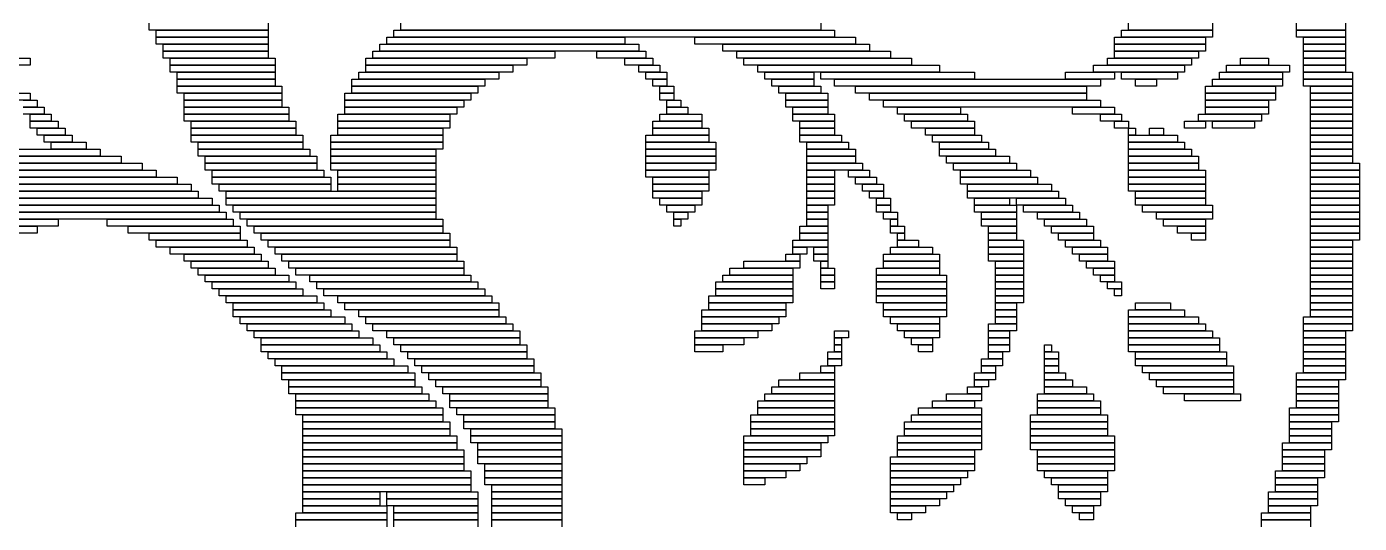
# Model space of a CAD drawing. Extents: x 28 to 995, y 169 to 891.
# Drawn here: x 465.5 to 656, y 697.5 to 768.5 of the extents above; entities that cross this region are included whole.
import ezdxf

# ---------------------------------------------------------------- set-up
doc = ezdxf.new("R2010")
doc.units = 0

msp = doc.modelspace()

# ---------------------------------------------------------------- linework, layer by layer
for p, q in [((483, 768), (483, 769)), ((500, 768), (483, 768)), ((484, 768), (500, 768)), ((484, 767), (484, 768)), ((500, 769), (500, 768)), ((500, 768), (500, 767)), ((518, 768), (581, 768)), ((518, 767), (518, 768)), ((519, 768), (519, 769)), ((579, 768), (519, 768)), ((579, 769), (579, 768)), ((581, 768), (581, 767)), ((622, 768), (635, 768)), ((622, 767), (622, 768)), ((623, 768), (623, 769)), ((635, 768), (623, 768)), ((635, 769), (635, 768)), ((635, 768), (635, 767)), ((647, 768), (647, 769)), ((654, 768), (647, 768)), ((647, 768), (654, 768)), ((647, 767), (647, 768)), ((654, 769), (654, 768)), ((654, 768), (654, 767)), ((500, 767), (484, 767)), ((484, 767), (500, 767)), ((484, 766), (484, 767)), ((500, 766), (484, 766)), ((485, 766), (500, 766)), ((485, 765), (485, 766)), ((500, 767), (500, 766)), ((500, 766), (500, 765)), ((516, 766), (553, 766)), ((516, 765), (516, 766)), ((517, 767), (551, 767)), ((517, 766), (517, 767)), ((551, 766), (517, 766)), ((581, 767), (518, 767)), ((551, 767), (551, 766)), ((553, 766), (553, 765)), ((561, 767), (584, 767)), ((561, 766), (561, 767)), ((584, 766), (561, 766)), ((565, 766), (586, 766)), ((565, 765), (565, 766)), ((584, 767), (584, 766)), ((586, 766), (586, 765)), ((621, 767), (634, 767)), ((621, 766), (621, 767)), ((634, 766), (621, 766)), ((621, 766), (634, 766)), ((621, 765), (621, 766)), ((635, 767), (622, 767)), ((634, 767), (634, 766)), ((634, 766), (634, 765)), ((654, 767), (647, 767)), ((648, 767), (654, 767)), ((648, 766), (648, 767)), ((654, 766), (648, 766)), ((648, 766), (654, 766)), ((648, 765), (648, 766)), ((654, 767), (654, 766)), ((654, 766), (654, 765)), ((455, 764), (466, 764)), ((466, 764), (466, 763)), ((500, 765), (485, 765)), ((485, 765), (500, 765)), ((485, 764), (485, 765)), ((500, 764), (485, 764)), ((486, 764), (501, 764)), ((486, 763), (486, 764)), ((500, 765), (500, 764)), ((501, 764), (501, 763)), ((514, 764), (537, 764)), ((514, 763), (514, 764)), ((515, 765), (541, 765)), ((515, 764), (515, 765)), ((541, 764), (515, 764)), ((553, 765), (516, 765)), ((537, 764), (537, 763)), ((541, 765), (541, 764)), ((547, 765), (554, 765)), ((547, 764), (547, 765)), ((554, 764), (547, 764)), ((551, 764), (555, 764)), ((551, 763), (551, 764)), ((554, 765), (554, 764)), ((555, 764), (555, 763)), ((586, 765), (565, 765)), ((567, 765), (589, 765)), ((567, 764), (567, 765)), ((589, 764), (567, 764)), ((568, 764), (592, 764)), ((568, 763), (568, 764)), ((589, 765), (589, 764)), ((592, 764), (592, 763)), ((620, 764), (632, 764)), ((620, 763), (620, 764)), ((634, 765), (621, 765)), ((621, 765), (633, 765)), ((621, 764), (621, 765)), ((633, 764), (621, 764)), ((632, 764), (632, 763)), ((633, 765), (633, 764)), ((639, 764), (643, 764)), ((639, 763), (639, 764)), ((643, 764), (643, 763)), ((654, 765), (648, 765)), ((648, 765), (654, 765)), ((648, 764), (648, 765)), ((654, 764), (648, 764)), ((648, 764), (654, 764)), ((648, 763), (648, 764)), ((654, 765), (654, 764)), ((654, 764), (654, 763)), ((466, 763), (455, 763)), ((501, 763), (486, 763)), ((486, 763), (501, 763)), ((486, 762), (486, 763)), ((501, 762), (486, 762)), ((487, 762), (501, 762)), ((487, 761), (487, 762)), ((501, 763), (501, 762)), ((501, 762), (501, 761)), ((513, 762), (533, 762)), ((513, 761), (513, 762)), ((537, 763), (514, 763)), ((514, 763), (535, 763)), ((514, 762), (514, 763)), ((535, 762), (514, 762)), ((533, 762), (533, 761)), ((535, 763), (535, 762)), ((555, 763), (551, 763)), ((553, 763), (556, 763)), ((553, 762), (553, 763)), ((556, 762), (553, 762)), ((554, 762), (557, 762)), ((554, 761), (554, 762)), ((556, 763), (556, 762)), ((557, 762), (557, 761)), ((592, 763), (568, 763)), ((570, 763), (596, 763)), ((570, 762), (570, 763)), ((596, 762), (570, 762)), ((571, 762), (578, 762)), ((571, 761), (571, 762)), ((578, 762), (578, 761)), ((579, 762), (601, 762)), ((579, 761), (579, 762)), ((596, 763), (596, 762)), ((601, 762), (601, 761)), ((614, 762), (621, 762)), ((614, 761), (614, 762)), ((618, 763), (631, 763)), ((618, 762), (618, 763)), ((631, 762), (618, 762)), ((632, 763), (620, 763)), ((621, 762), (621, 761)), ((622, 762), (630, 762)), ((622, 761), (622, 762)), ((630, 762), (630, 761)), ((631, 763), (631, 762)), ((636, 762), (645, 762)), ((636, 761), (636, 762)), ((637, 763), (646, 763)), ((637, 762), (637, 763)), ((646, 762), (637, 762)), ((643, 763), (639, 763)), ((645, 762), (645, 761)), ((646, 763), (646, 762)), ((654, 763), (648, 763)), ((648, 763), (654, 763)), ((648, 762), (648, 763)), ((654, 762), (648, 762)), ((648, 762), (655, 762)), ((648, 761), (648, 762)), ((654, 763), (654, 762)), ((655, 762), (655, 761)), ((501, 761), (487, 761)), ((487, 761), (501, 761)), ((487, 760), (487, 761)), ((501, 761), (501, 760)), ((512, 761), (531, 761)), ((512, 760), (512, 761)), ((533, 761), (513, 761)), ((531, 761), (531, 760)), ((557, 761), (554, 761)), ((555, 761), (557, 761)), ((555, 760), (555, 761)), ((557, 761), (557, 760)), ((578, 761), (571, 761)), ((572, 761), (578, 761)), ((572, 760), (572, 761)), ((578, 761), (578, 760)), ((601, 761), (579, 761)), ((581, 761), (619, 761)), ((581, 760), (581, 761)), ((621, 761), (614, 761)), ((619, 761), (619, 760)), ((630, 761), (622, 761)), ((624, 761), (627, 761)), ((624, 760), (624, 761)), ((627, 761), (627, 760)), ((635, 761), (645, 761)), ((635, 760), (635, 761)), ((645, 761), (636, 761)), ((645, 761), (645, 760)), ((655, 761), (648, 761)), ((648, 761), (655, 761)), ((648, 760), (648, 761)), ((655, 761), (655, 760)), ((464, 759), (466, 759)), ((466, 759), (466, 758)), ((501, 760), (487, 760)), ((487, 760), (502, 760)), ((487, 759), (487, 760)), ((502, 759), (487, 759)), ((488, 759), (502, 759)), ((488, 758), (488, 759)), ((502, 760), (502, 759)), ((502, 759), (502, 758)), ((511, 759), (529, 759)), ((511, 758), (511, 759)), ((531, 760), (512, 760)), ((512, 760), (530, 760)), ((512, 759), (512, 760)), ((530, 759), (512, 759)), ((529, 759), (529, 758)), ((530, 760), (530, 759)), ((557, 760), (555, 760)), ((556, 760), (558, 760)), ((556, 759), (556, 760)), ((558, 759), (556, 759)), ((556, 759), (558, 759)), ((556, 758), (556, 759)), ((558, 760), (558, 759)), ((558, 759), (558, 758)), ((578, 760), (572, 760)), ((573, 760), (579, 760)), ((573, 759), (573, 760)), ((579, 759), (573, 759)), ((574, 759), (580, 759)), ((574, 758), (574, 759)), ((579, 760), (579, 759)), ((580, 759), (580, 758)), ((619, 760), (581, 760)), ((584, 760), (617, 760)), ((584, 759), (584, 760)), ((617, 759), (584, 759)), ((586, 759), (617, 759)), ((586, 758), (586, 759)), ((617, 760), (617, 759)), ((617, 759), (617, 758)), ((627, 760), (624, 760)), ((634, 760), (644, 760)), ((634, 759), (634, 760)), ((644, 759), (634, 759)), ((634, 759), (644, 759)), ((634, 758), (634, 759)), ((645, 760), (635, 760)), ((644, 760), (644, 759)), ((644, 759), (644, 758)), ((655, 760), (648, 760)), ((649, 760), (655, 760)), ((649, 759), (649, 760)), ((655, 759), (649, 759)), ((649, 759), (655, 759)), ((649, 758), (649, 759)), ((655, 760), (655, 759)), ((655, 759), (655, 758)), ((466, 758), (464, 758)), ((465, 758), (467, 758)), ((467, 757), (465, 757)), ((465, 757), (468, 757)), ((467, 758), (467, 757)), ((468, 757), (468, 756)), ((502, 758), (488, 758)), ((488, 758), (502, 758)), ((488, 757), (488, 758)), ((502, 757), (488, 757)), ((488, 757), (503, 757)), ((488, 756), (488, 757)), ((502, 758), (502, 757)), ((503, 757), (503, 756)), ((529, 758), (511, 758)), ((511, 758), (528, 758)), ((511, 757), (511, 758)), ((528, 757), (511, 757)), ((511, 757), (527, 757)), ((511, 756), (511, 757)), ((527, 757), (527, 756)), ((528, 758), (528, 757)), ((558, 758), (556, 758)), ((557, 758), (559, 758)), ((557, 757), (557, 758)), ((559, 757), (557, 757)), ((557, 757), (560, 757)), ((557, 756), (557, 757)), ((559, 758), (559, 757)), ((560, 757), (560, 756)), ((580, 758), (574, 758)), ((574, 758), (580, 758)), ((574, 757), (574, 758)), ((580, 757), (574, 757)), ((575, 757), (580, 757)), ((575, 756), (575, 757)), ((580, 758), (580, 757)), ((580, 757), (580, 756)), ((617, 758), (586, 758)), ((588, 758), (619, 758)), ((588, 757), (588, 758)), ((619, 757), (588, 757)), ((590, 757), (599, 757)), ((590, 756), (590, 757)), ((599, 757), (599, 756)), ((615, 757), (621, 757)), ((615, 756), (615, 757)), ((619, 758), (619, 757)), ((621, 757), (621, 756)), ((644, 758), (634, 758)), ((634, 758), (643, 758)), ((634, 757), (634, 758)), ((643, 757), (634, 757)), ((634, 757), (643, 757)), ((634, 756), (634, 757)), ((643, 758), (643, 757)), ((643, 757), (643, 756)), ((655, 758), (649, 758)), ((649, 758), (655, 758)), ((649, 757), (649, 758)), ((655, 757), (649, 757)), ((649, 757), (655, 757)), ((649, 756), (649, 757)), ((655, 758), (655, 757)), ((655, 757), (655, 756)), ((468, 756), (465, 756)), ((466, 756), (469, 756)), ((466, 755), (466, 756)), ((469, 755), (466, 755)), ((466, 755), (470, 755)), ((466, 754), (466, 755)), ((469, 756), (469, 755)), ((470, 755), (470, 754)), ((503, 756), (488, 756)), ((488, 756), (503, 756)), ((488, 755), (488, 756)), ((503, 755), (488, 755)), ((489, 755), (504, 755)), ((489, 754), (489, 755)), ((503, 756), (503, 755)), ((504, 755), (504, 754)), ((510, 756), (526, 756)), ((510, 755), (510, 756)), ((526, 755), (510, 755)), ((510, 755), (526, 755)), ((510, 754), (510, 755)), ((527, 756), (511, 756)), ((526, 756), (526, 755)), ((526, 755), (526, 754)), ((555, 755), (562, 755)), ((555, 754), (555, 755)), ((556, 756), (562, 756)), ((556, 755), (556, 756)), ((562, 755), (556, 755)), ((560, 756), (557, 756)), ((562, 756), (562, 755)), ((562, 755), (562, 754)), ((580, 756), (575, 756)), ((575, 756), (581, 756)), ((575, 755), (575, 756)), ((581, 755), (575, 755)), ((576, 755), (581, 755)), ((576, 754), (576, 755)), ((581, 756), (581, 755)), ((581, 755), (581, 754)), ((599, 756), (590, 756)), ((591, 756), (600, 756)), ((591, 755), (591, 756)), ((600, 755), (591, 755)), ((592, 755), (601, 755)), ((592, 754), (592, 755)), ((600, 756), (600, 755)), ((601, 755), (601, 754)), ((621, 756), (615, 756)), ((619, 756), (622, 756)), ((619, 755), (619, 756)), ((622, 755), (619, 755)), ((621, 755), (623, 755)), ((621, 754), (621, 755)), ((622, 756), (622, 755)), ((623, 755), (623, 754)), ((631, 755), (634, 755)), ((631, 754), (631, 755)), ((633, 756), (642, 756)), ((633, 755), (633, 756)), ((642, 755), (633, 755)), ((643, 756), (634, 756)), ((634, 755), (634, 754)), ((635, 755), (641, 755)), ((635, 754), (635, 755)), ((641, 755), (641, 754)), ((642, 756), (642, 755)), ((655, 756), (649, 756)), ((649, 756), (655, 756)), ((649, 755), (649, 756)), ((655, 755), (649, 755)), ((649, 755), (655, 755)), ((649, 754), (649, 755)), ((655, 756), (655, 755)), ((655, 755), (655, 754)), ((470, 754), (466, 754)), ((467, 754), (471, 754)), ((467, 753), (467, 754)), ((471, 753), (467, 753)), ((468, 753), (472, 753)), ((468, 752), (468, 753)), ((471, 754), (471, 753)), ((472, 753), (472, 752)), ((504, 754), (489, 754)), ((489, 754), (504, 754)), ((489, 753), (489, 754)), ((504, 753), (489, 753)), ((489, 753), (505, 753)), ((489, 752), (489, 753)), ((504, 754), (504, 753)), ((505, 753), (505, 752)), ((509, 753), (525, 753)), ((509, 752), (509, 753)), ((526, 754), (510, 754)), ((510, 754), (525, 754)), ((510, 753), (510, 754)), ((525, 753), (510, 753)), ((525, 754), (525, 753)), ((525, 753), (525, 752)), ((554, 753), (563, 753)), ((554, 752), (554, 753)), ((562, 754), (555, 754)), ((555, 754), (563, 754)), ((555, 753), (555, 754)), ((563, 753), (555, 753)), ((563, 754), (563, 753)), ((563, 753), (563, 752)), ((581, 754), (576, 754)), ((576, 754), (581, 754)), ((576, 753), (576, 754)), ((581, 753), (576, 753)), ((576, 753), (582, 753)), ((576, 752), (576, 753)), ((581, 754), (581, 753)), ((582, 753), (582, 752)), ((601, 754), (592, 754)), ((594, 754), (601, 754)), ((594, 753), (594, 754)), ((601, 753), (594, 753)), ((595, 753), (602, 753)), ((595, 752), (595, 753)), ((601, 754), (601, 753)), ((602, 753), (602, 752)), ((623, 754), (621, 754)), ((623, 754), (624, 754)), ((623, 753), (623, 754)), ((624, 753), (623, 753)), ((623, 753), (630, 753)), ((623, 752), (623, 753)), ((624, 754), (624, 753)), ((626, 754), (628, 754)), ((626, 753), (626, 754)), ((628, 753), (626, 753)), ((628, 754), (628, 753)), ((630, 753), (630, 752)), ((634, 754), (631, 754)), ((641, 754), (635, 754)), ((655, 754), (649, 754)), ((649, 754), (655, 754)), ((649, 753), (649, 754)), ((655, 753), (649, 753)), ((649, 753), (655, 753)), ((649, 752), (649, 753)), ((655, 754), (655, 753)), ((655, 753), (655, 752)), ((455, 751), (476, 751)), ((472, 752), (468, 752)), ((469, 752), (474, 752)), ((469, 751), (469, 752)), ((474, 751), (469, 751)), ((474, 752), (474, 751)), ((476, 751), (476, 750)), ((505, 752), (489, 752)), ((490, 752), (505, 752)), ((490, 751), (490, 752)), ((505, 751), (490, 751)), ((490, 751), (506, 751)), ((490, 750), (490, 751)), ((505, 752), (505, 751)), ((506, 751), (506, 750)), ((525, 752), (509, 752)), ((509, 752), (525, 752)), ((509, 751), (509, 752)), ((525, 751), (509, 751)), ((509, 751), (524, 751)), ((509, 750), (509, 751)), ((524, 751), (524, 750)), ((525, 752), (525, 751)), ((563, 752), (554, 752)), ((554, 752), (564, 752)), ((554, 751), (554, 752)), ((564, 751), (554, 751)), ((554, 751), (564, 751)), ((554, 750), (554, 751)), ((564, 752), (564, 751)), ((564, 751), (564, 750)), ((582, 752), (576, 752)), ((577, 752), (583, 752)), ((577, 751), (577, 752)), ((583, 751), (577, 751)), ((577, 751), (584, 751)), ((577, 750), (577, 751)), ((583, 752), (583, 751)), ((584, 751), (584, 750)), ((602, 752), (595, 752)), ((596, 752), (603, 752)), ((596, 751), (596, 752)), ((603, 751), (596, 751)), ((596, 751), (604, 751)), ((596, 750), (596, 751)), ((603, 752), (603, 751)), ((604, 751), (604, 750)), ((630, 752), (623, 752)), ((623, 752), (631, 752)), ((623, 751), (623, 752)), ((631, 751), (623, 751)), ((623, 751), (632, 751)), ((623, 750), (623, 751)), ((631, 752), (631, 751)), ((632, 751), (632, 750)), ((655, 752), (649, 752)), ((649, 752), (655, 752)), ((649, 751), (649, 752)), ((655, 751), (649, 751)), ((649, 751), (655, 751)), ((649, 750), (649, 751)), ((655, 752), (655, 751)), ((655, 751), (655, 750)), ((435, 750), (479, 750)), ((479, 749), (435, 749)), ((437, 749), (482, 749)), ((476, 750), (455, 750)), ((479, 750), (479, 749)), ((482, 749), (482, 748)), ((506, 750), (490, 750)), ((491, 750), (507, 750)), ((491, 749), (491, 750)), ((507, 749), (491, 749)), ((491, 749), (507, 749)), ((491, 748), (491, 749)), ((507, 750), (507, 749)), ((507, 749), (507, 748)), ((524, 750), (509, 750)), ((509, 750), (524, 750)), ((509, 749), (509, 750)), ((524, 749), (509, 749)), ((509, 749), (524, 749)), ((509, 748), (509, 749)), ((524, 750), (524, 749)), ((524, 749), (524, 748)), ((564, 750), (554, 750)), ((554, 750), (564, 750)), ((554, 749), (554, 750)), ((564, 749), (554, 749)), ((554, 749), (564, 749)), ((554, 748), (554, 749)), ((564, 750), (564, 749)), ((564, 749), (564, 748)), ((584, 750), (577, 750)), ((577, 750), (584, 750)), ((577, 749), (577, 750)), ((584, 749), (577, 749)), ((577, 749), (585, 749)), ((577, 748), (577, 749)), ((584, 750), (584, 749)), ((585, 749), (585, 748)), ((604, 750), (596, 750)), ((597, 750), (606, 750)), ((597, 749), (597, 750)), ((606, 749), (597, 749)), ((598, 749), (607, 749)), ((598, 748), (598, 749)), ((606, 750), (606, 749)), ((607, 749), (607, 748)), ((632, 750), (623, 750)), ((623, 750), (633, 750)), ((623, 749), (623, 750)), ((633, 749), (623, 749)), ((623, 749), (633, 749)), ((623, 748), (623, 749)), ((633, 750), (633, 749)), ((633, 749), (633, 748)), ((655, 750), (649, 750)), ((649, 750), (655, 750)), ((649, 749), (649, 750)), ((655, 749), (649, 749)), ((649, 749), (656, 749)), ((649, 748), (649, 749)), ((655, 750), (655, 749)), ((656, 749), (656, 748)), ((482, 748), (437, 748)), ((439, 748), (484, 748)), ((484, 747), (439, 747)), ((442, 747), (487, 747)), ((484, 748), (484, 747)), ((487, 747), (487, 746)), ((507, 748), (491, 748)), ((492, 748), (508, 748)), ((492, 747), (492, 748)), ((508, 747), (492, 747)), ((492, 747), (509, 747)), ((492, 746), (492, 747)), ((508, 748), (508, 747)), ((524, 748), (509, 748)), ((509, 747), (509, 746)), ((510, 748), (524, 748)), ((510, 747), (510, 748)), ((524, 747), (510, 747)), ((510, 747), (524, 747)), ((510, 746), (510, 747)), ((524, 748), (524, 747)), ((524, 747), (524, 746)), ((564, 748), (554, 748)), ((554, 748), (563, 748)), ((554, 747), (554, 748)), ((563, 747), (554, 747)), ((555, 747), (563, 747)), ((555, 746), (555, 747)), ((563, 748), (563, 747)), ((563, 747), (563, 746)), ((585, 748), (577, 748)), ((577, 748), (581, 748)), ((577, 747), (577, 748)), ((581, 747), (577, 747)), ((577, 747), (581, 747)), ((577, 746), (577, 747)), ((581, 748), (581, 747)), ((581, 747), (581, 746)), ((583, 748), (586, 748)), ((583, 747), (583, 748)), ((586, 747), (583, 747)), ((584, 747), (587, 747)), ((584, 746), (584, 747)), ((586, 748), (586, 747)), ((587, 747), (587, 746)), ((607, 748), (598, 748)), ((599, 748), (609, 748)), ((599, 747), (599, 748)), ((609, 747), (599, 747)), ((599, 747), (610, 747)), ((599, 746), (599, 747)), ((609, 748), (609, 747)), ((610, 747), (610, 746)), ((633, 748), (623, 748)), ((623, 748), (634, 748)), ((623, 747), (623, 748)), ((634, 747), (623, 747)), ((623, 747), (634, 747)), ((623, 746), (623, 747)), ((634, 748), (634, 747)), ((634, 747), (634, 746)), ((656, 748), (649, 748)), ((649, 748), (656, 748)), ((649, 747), (649, 748)), ((656, 747), (649, 747)), ((649, 747), (656, 747)), ((649, 746), (649, 747)), ((656, 748), (656, 747)), ((656, 747), (656, 746)), ((487, 746), (442, 746)), ((442, 745), (490, 745)), ((444, 746), (489, 746)), ((489, 745), (444, 745)), ((489, 746), (489, 745)), ((490, 745), (490, 744)), ((509, 746), (492, 746)), ((493, 746), (509, 746)), ((493, 745), (493, 746)), ((509, 745), (493, 745)), ((494, 745), (524, 745)), ((494, 744), (494, 745)), ((509, 746), (509, 745)), ((524, 746), (510, 746)), ((510, 746), (524, 746)), ((510, 745), (510, 746)), ((524, 745), (510, 745)), ((524, 746), (524, 745)), ((524, 745), (524, 744)), ((563, 746), (555, 746)), ((555, 746), (563, 746)), ((555, 745), (555, 746)), ((563, 745), (555, 745)), ((555, 745), (562, 745)), ((555, 744), (555, 745)), ((562, 745), (562, 744)), ((563, 746), (563, 745)), ((581, 746), (577, 746)), ((577, 746), (581, 746)), ((577, 745), (577, 746)), ((581, 745), (577, 745)), ((577, 745), (581, 745)), ((577, 744), (577, 745)), ((581, 746), (581, 745)), ((581, 745), (581, 744)), ((587, 746), (584, 746)), ((585, 746), (588, 746)), ((585, 745), (585, 746)), ((588, 745), (585, 745)), ((586, 745), (588, 745)), ((586, 744), (586, 745)), ((588, 746), (588, 745)), ((588, 745), (588, 744)), ((610, 746), (599, 746)), ((600, 746), (612, 746)), ((600, 745), (600, 746)), ((612, 745), (600, 745)), ((600, 745), (613, 745)), ((600, 744), (600, 745)), ((612, 746), (612, 745)), ((613, 745), (613, 744)), ((634, 746), (623, 746)), ((623, 746), (634, 746)), ((623, 745), (623, 746)), ((634, 745), (623, 745)), ((624, 745), (634, 745)), ((624, 744), (624, 745)), ((634, 746), (634, 745)), ((634, 745), (634, 744)), ((656, 746), (649, 746)), ((649, 746), (656, 746)), ((649, 745), (649, 746)), ((656, 745), (649, 745)), ((649, 745), (656, 745)), ((649, 744), (649, 745)), ((656, 746), (656, 745)), ((656, 745), (656, 744)), ((440, 744), (492, 744)), ((492, 743), (440, 743)), ((490, 744), (442, 744)), ((463, 743), (493, 743)), ((492, 744), (492, 743)), ((493, 743), (493, 742)), ((524, 744), (494, 744)), ((494, 744), (524, 744)), ((494, 743), (494, 744)), ((524, 743), (494, 743)), ((495, 743), (524, 743)), ((495, 742), (495, 743)), ((524, 744), (524, 743)), ((524, 743), (524, 742)), ((562, 744), (555, 744)), ((556, 744), (562, 744)), ((556, 743), (556, 744)), ((562, 743), (556, 743)), ((557, 743), (561, 743)), ((557, 742), (557, 743)), ((561, 743), (561, 742)), ((562, 744), (562, 743)), ((581, 744), (577, 744)), ((577, 744), (581, 744)), ((577, 743), (577, 744)), ((581, 743), (577, 743)), ((577, 743), (580, 743)), ((577, 742), (577, 743)), ((580, 743), (580, 742)), ((581, 744), (581, 743)), ((588, 744), (586, 744)), ((587, 744), (589, 744)), ((587, 743), (587, 744)), ((589, 743), (587, 743)), ((587, 743), (589, 743)), ((587, 742), (587, 743)), ((589, 744), (589, 743)), ((589, 743), (589, 742)), ((613, 744), (600, 744)), ((601, 744), (606, 744)), ((601, 743), (601, 744)), ((606, 743), (601, 743)), ((601, 743), (607, 743)), ((601, 742), (601, 743)), ((606, 744), (606, 743)), ((607, 744), (614, 744)), ((607, 743), (607, 744)), ((614, 743), (607, 743)), ((607, 743), (607, 742)), ((608, 743), (615, 743)), ((608, 742), (608, 743)), ((614, 744), (614, 743)), ((615, 743), (615, 742)), ((634, 744), (624, 744)), ((624, 744), (634, 744)), ((624, 743), (624, 744)), ((634, 743), (624, 743)), ((625, 743), (635, 743)), ((625, 742), (625, 743)), ((634, 744), (634, 743)), ((635, 743), (635, 742)), ((656, 744), (649, 744)), ((649, 744), (656, 744)), ((649, 743), (649, 744)), ((656, 743), (649, 743)), ((649, 743), (656, 743)), ((649, 742), (649, 743)), ((656, 744), (656, 743)), ((656, 743), (656, 742)), ((461, 742), (494, 742)), ((493, 742), (463, 742)), ((494, 742), (494, 741)), ((524, 742), (495, 742)), ((496, 742), (524, 742)), ((496, 741), (496, 742)), ((524, 742), (524, 741)), ((561, 742), (557, 742)), ((558, 742), (560, 742)), ((558, 741), (558, 742)), ((560, 742), (560, 741)), ((580, 742), (577, 742)), ((577, 742), (580, 742)), ((577, 741), (577, 742)), ((580, 742), (580, 741)), ((589, 742), (587, 742)), ((588, 742), (590, 742)), ((588, 741), (588, 742)), ((590, 742), (590, 741)), ((607, 742), (601, 742)), ((602, 742), (607, 742)), ((602, 741), (602, 742)), ((607, 742), (607, 741)), ((615, 742), (608, 742)), ((610, 742), (616, 742)), ((610, 741), (610, 742)), ((616, 742), (616, 741)), ((635, 742), (625, 742)), ((627, 742), (635, 742)), ((627, 741), (627, 742)), ((635, 742), (635, 741)), ((656, 742), (649, 742)), ((649, 742), (656, 742)), ((649, 741), (649, 742)), ((656, 742), (656, 741)), ((458, 740), (467, 740)), ((460, 741), (470, 741)), ((470, 740), (460, 740)), ((494, 741), (461, 741)), ((467, 740), (467, 739)), ((470, 741), (470, 740)), ((477, 741), (495, 741)), ((477, 740), (477, 741)), ((495, 740), (477, 740)), ((480, 740), (496, 740)), ((480, 739), (480, 740)), ((495, 741), (495, 740)), ((524, 741), (496, 741)), ((496, 740), (496, 739)), ((497, 741), (525, 741)), ((497, 740), (497, 741)), ((525, 740), (497, 740)), ((498, 740), (525, 740)), ((498, 739), (498, 740)), ((525, 741), (525, 740)), ((525, 740), (525, 739)), ((560, 741), (558, 741)), ((558, 741), (559, 741)), ((558, 740), (558, 741)), ((559, 740), (558, 740)), ((559, 741), (559, 740)), ((576, 740), (580, 740)), ((576, 739), (576, 740)), ((580, 741), (577, 741)), ((577, 741), (580, 741)), ((577, 740), (577, 741)), ((580, 740), (577, 740)), ((580, 741), (580, 740)), ((580, 740), (580, 739)), ((590, 741), (588, 741)), ((589, 741), (590, 741)), ((589, 740), (589, 741)), ((590, 740), (589, 740)), ((589, 740), (591, 740)), ((589, 739), (589, 740)), ((590, 741), (590, 740)), ((591, 740), (591, 739)), ((607, 741), (602, 741)), ((602, 741), (607, 741)), ((602, 740), (602, 741)), ((607, 740), (602, 740)), ((603, 740), (607, 740)), ((603, 739), (603, 740)), ((607, 741), (607, 740)), ((607, 740), (607, 739)), ((616, 741), (610, 741)), ((611, 741), (617, 741)), ((611, 740), (611, 741)), ((617, 740), (611, 740)), ((612, 740), (618, 740)), ((612, 739), (612, 740)), ((617, 741), (617, 740)), ((618, 740), (618, 739)), ((635, 741), (627, 741)), ((628, 741), (634, 741)), ((628, 740), (628, 741)), ((634, 740), (628, 740)), ((630, 740), (634, 740)), ((630, 739), (630, 740)), ((634, 741), (634, 740)), ((634, 740), (634, 739)), ((656, 741), (649, 741)), ((649, 741), (656, 741)), ((649, 740), (649, 741)), ((656, 740), (649, 740)), ((649, 740), (656, 740)), ((649, 739), (649, 740)), ((656, 741), (656, 740)), ((656, 740), (656, 739)), ((467, 739), (458, 739)), ((496, 739), (480, 739)), ((483, 739), (496, 739)), ((483, 738), (483, 739)), ((496, 738), (483, 738)), ((484, 738), (497, 738)), ((484, 737), (484, 738)), ((496, 739), (496, 738)), ((497, 738), (497, 737)), ((525, 739), (498, 739)), ((499, 739), (526, 739)), ((499, 738), (499, 739)), ((526, 738), (499, 738)), ((500, 738), (526, 738)), ((500, 737), (500, 738)), ((526, 739), (526, 738)), ((526, 738), (526, 737)), ((575, 738), (580, 738)), ((575, 737), (575, 738)), ((580, 739), (576, 739)), ((576, 739), (580, 739)), ((576, 738), (576, 739)), ((580, 738), (576, 738)), ((580, 739), (580, 738)), ((580, 738), (580, 737)), ((591, 739), (589, 739)), ((590, 739), (591, 739)), ((590, 738), (590, 739)), ((591, 738), (590, 738)), ((590, 738), (593, 738)), ((590, 737), (590, 738)), ((591, 739), (591, 738)), ((593, 738), (593, 737)), ((607, 739), (603, 739)), ((603, 739), (607, 739)), ((603, 738), (603, 739)), ((607, 738), (603, 738)), ((603, 738), (608, 738)), ((603, 737), (603, 738)), ((607, 739), (607, 738)), ((608, 738), (608, 737)), ((618, 739), (612, 739)), ((613, 739), (618, 739)), ((613, 738), (613, 739)), ((618, 738), (613, 738)), ((614, 738), (619, 738)), ((614, 737), (614, 738)), ((618, 739), (618, 738)), ((619, 738), (619, 737)), ((634, 739), (630, 739)), ((632, 739), (634, 739)), ((632, 738), (632, 739)), ((634, 738), (632, 738)), ((634, 739), (634, 738)), ((656, 739), (649, 739)), ((649, 739), (656, 739)), ((649, 738), (649, 739)), ((656, 738), (649, 738)), ((649, 738), (655, 738)), ((649, 737), (649, 738)), ((655, 738), (655, 737)), ((656, 739), (656, 738)), ((497, 737), (484, 737)), ((486, 737), (498, 737)), ((486, 736), (486, 737)), ((498, 736), (486, 736)), ((488, 736), (499, 736)), ((488, 735), (488, 736)), ((498, 737), (498, 736)), ((499, 736), (499, 735)), ((526, 737), (500, 737)), ((501, 737), (527, 737)), ((501, 736), (501, 737)), ((527, 736), (501, 736)), ((502, 736), (527, 736)), ((502, 735), (502, 736)), ((527, 737), (527, 736)), ((527, 736), (527, 735)), ((574, 736), (576, 736)), ((574, 735), (574, 736)), ((580, 737), (575, 737)), ((575, 737), (577, 737)), ((575, 736), (575, 737)), ((577, 736), (575, 736)), ((576, 736), (576, 735)), ((577, 737), (577, 736)), ((578, 737), (580, 737)), ((578, 736), (578, 737)), ((580, 736), (578, 736)), ((578, 736), (580, 736)), ((578, 735), (578, 736)), ((580, 737), (580, 736)), ((580, 736), (580, 735)), ((588, 736), (596, 736)), ((588, 735), (588, 736)), ((589, 737), (595, 737)), ((589, 736), (589, 737)), ((595, 736), (589, 736)), ((593, 737), (590, 737)), ((595, 737), (595, 736)), ((596, 736), (596, 735)), ((608, 737), (603, 737)), ((603, 737), (608, 737)), ((603, 736), (603, 737)), ((608, 736), (603, 736)), ((603, 736), (608, 736)), ((603, 735), (603, 736)), ((608, 737), (608, 736)), ((608, 736), (608, 735)), ((619, 737), (614, 737)), ((615, 737), (620, 737)), ((615, 736), (615, 737)), ((620, 736), (615, 736)), ((616, 736), (620, 736)), ((616, 735), (616, 736)), ((620, 737), (620, 736)), ((620, 736), (620, 735)), ((655, 737), (649, 737)), ((649, 737), (655, 737)), ((649, 736), (649, 737)), ((655, 736), (649, 736)), ((649, 736), (655, 736)), ((649, 735), (649, 736)), ((655, 737), (655, 736)), ((655, 736), (655, 735)), ((499, 735), (488, 735)), ((489, 735), (500, 735)), ((489, 734), (489, 735)), ((500, 734), (489, 734)), ((490, 734), (501, 734)), ((490, 733), (490, 734)), ((500, 735), (500, 734)), ((501, 734), (501, 733)), ((527, 735), (502, 735)), ((503, 735), (528, 735)), ((503, 734), (503, 735)), ((528, 734), (503, 734)), ((504, 734), (528, 734)), ((504, 733), (504, 734)), ((528, 735), (528, 734)), ((528, 734), (528, 733)), ((566, 734), (575, 734)), ((566, 733), (566, 734)), ((568, 735), (576, 735)), ((568, 734), (568, 735)), ((576, 734), (568, 734)), ((576, 735), (574, 735)), ((575, 734), (575, 733)), ((576, 735), (576, 734)), ((580, 735), (578, 735)), ((579, 735), (580, 735)), ((579, 734), (579, 735)), ((580, 734), (579, 734)), ((579, 734), (581, 734)), ((579, 733), (579, 734)), ((580, 735), (580, 734)), ((581, 734), (581, 733)), ((587, 734), (596, 734)), ((587, 733), (587, 734)), ((596, 735), (588, 735)), ((588, 735), (596, 735)), ((588, 734), (588, 735)), ((596, 734), (588, 734)), ((596, 735), (596, 734)), ((596, 734), (596, 733)), ((608, 735), (603, 735)), ((604, 735), (608, 735)), ((604, 734), (604, 735)), ((608, 734), (604, 734)), ((604, 734), (608, 734)), ((604, 733), (604, 734)), ((608, 735), (608, 734)), ((608, 734), (608, 733)), ((620, 735), (616, 735)), ((617, 735), (621, 735)), ((617, 734), (617, 735)), ((621, 734), (617, 734)), ((618, 734), (621, 734)), ((618, 733), (618, 734)), ((621, 735), (621, 734)), ((621, 734), (621, 733)), ((655, 735), (649, 735)), ((649, 735), (655, 735)), ((649, 734), (649, 735)), ((655, 734), (649, 734)), ((649, 734), (655, 734)), ((649, 733), (649, 734)), ((655, 735), (655, 734)), ((655, 734), (655, 733)), ((501, 733), (490, 733)), ((491, 733), (503, 733)), ((491, 732), (491, 733)), ((503, 732), (491, 732)), ((492, 732), (504, 732)), ((492, 731), (492, 732)), ((503, 733), (503, 732)), ((528, 733), (504, 733)), ((504, 732), (504, 731)), ((506, 733), (529, 733)), ((506, 732), (506, 733)), ((529, 732), (506, 732)), ((507, 732), (530, 732)), ((507, 731), (507, 732)), ((529, 733), (529, 732)), ((530, 732), (530, 731)), ((564, 732), (575, 732)), ((564, 731), (564, 732)), ((565, 733), (575, 733)), ((565, 732), (565, 733)), ((575, 732), (565, 732)), ((575, 733), (566, 733)), ((575, 733), (575, 732)), ((575, 732), (575, 731)), ((581, 733), (579, 733)), ((579, 733), (581, 733)), ((579, 732), (579, 733)), ((581, 732), (579, 732)), ((579, 732), (581, 732)), ((579, 731), (579, 732)), ((581, 733), (581, 732)), ((581, 732), (581, 731)), ((596, 733), (587, 733)), ((587, 733), (597, 733)), ((587, 732), (587, 733)), ((597, 732), (587, 732)), ((587, 732), (597, 732)), ((587, 731), (587, 732)), ((597, 733), (597, 732)), ((597, 732), (597, 731)), ((608, 733), (604, 733)), ((604, 733), (608, 733)), ((604, 732), (604, 733)), ((608, 732), (604, 732)), ((604, 732), (608, 732)), ((604, 731), (604, 732)), ((608, 733), (608, 732)), ((608, 732), (608, 731)), ((621, 733), (618, 733)), ((619, 733), (621, 733)), ((619, 732), (619, 733)), ((621, 732), (619, 732)), ((620, 732), (622, 732)), ((620, 731), (620, 732)), ((621, 733), (621, 732)), ((622, 732), (622, 731)), ((655, 733), (649, 733)), ((649, 733), (655, 733)), ((649, 732), (649, 733)), ((655, 732), (649, 732)), ((649, 732), (655, 732)), ((649, 731), (649, 732)), ((655, 733), (655, 732)), ((655, 732), (655, 731)), ((504, 731), (492, 731)), ((493, 731), (505, 731)), ((493, 730), (493, 731)), ((505, 730), (493, 730)), ((494, 730), (507, 730)), ((494, 729), (494, 730)), ((505, 731), (505, 730)), ((530, 731), (507, 731)), ((507, 730), (507, 729)), ((508, 731), (531, 731)), ((508, 730), (508, 731)), ((531, 730), (508, 730)), ((510, 730), (532, 730)), ((510, 729), (510, 730)), ((531, 731), (531, 730)), ((532, 730), (532, 729)), ((563, 730), (575, 730)), ((563, 729), (563, 730)), ((575, 731), (564, 731)), ((564, 731), (575, 731)), ((564, 730), (564, 731)), ((575, 730), (564, 730)), ((575, 731), (575, 730)), ((575, 730), (575, 729)), ((581, 731), (579, 731)), ((597, 731), (587, 731)), ((587, 731), (597, 731)), ((587, 730), (587, 731)), ((597, 730), (587, 730)), ((587, 730), (597, 730)), ((587, 729), (587, 730)), ((597, 731), (597, 730)), ((597, 730), (597, 729)), ((608, 731), (604, 731)), ((604, 731), (608, 731)), ((604, 730), (604, 731)), ((608, 730), (604, 730)), ((604, 730), (608, 730)), ((604, 729), (604, 730)), ((608, 731), (608, 730)), ((608, 730), (608, 729)), ((622, 731), (620, 731)), ((621, 731), (622, 731)), ((621, 730), (621, 731)), ((622, 730), (621, 730)), ((622, 731), (622, 730)), ((655, 731), (649, 731)), ((649, 731), (655, 731)), ((649, 730), (649, 731)), ((655, 730), (649, 730)), ((649, 730), (655, 730)), ((649, 729), (649, 730)), ((655, 731), (655, 730)), ((655, 730), (655, 729)), ((507, 729), (494, 729)), ((495, 729), (508, 729)), ((495, 728), (495, 729)), ((508, 728), (495, 728)), ((495, 728), (509, 728)), ((495, 727), (495, 728)), ((508, 729), (508, 728)), ((509, 728), (509, 727)), ((532, 729), (510, 729)), ((511, 729), (533, 729)), ((511, 728), (511, 729)), ((533, 728), (511, 728)), ((513, 728), (533, 728)), ((513, 727), (513, 728)), ((533, 729), (533, 728)), ((533, 728), (533, 727)), ((562, 728), (574, 728)), ((562, 727), (562, 728)), ((575, 729), (563, 729)), ((563, 729), (574, 729)), ((563, 728), (563, 729)), ((574, 728), (563, 728)), ((574, 729), (574, 728)), ((574, 728), (574, 727)), ((597, 729), (587, 729)), ((588, 729), (597, 729)), ((588, 728), (588, 729)), ((597, 728), (588, 728)), ((588, 728), (597, 728)), ((588, 727), (588, 728)), ((597, 729), (597, 728)), ((597, 728), (597, 727)), ((608, 729), (604, 729)), ((604, 729), (607, 729)), ((604, 728), (604, 729)), ((607, 728), (604, 728)), ((604, 728), (607, 728)), ((604, 727), (604, 728)), ((607, 729), (607, 728)), ((607, 728), (607, 727)), ((623, 728), (631, 728)), ((623, 727), (623, 728)), ((624, 729), (629, 729)), ((624, 728), (624, 729)), ((629, 728), (624, 728)), ((629, 729), (629, 728)), ((631, 728), (631, 727)), ((655, 729), (649, 729)), ((649, 729), (655, 729)), ((649, 728), (649, 729)), ((655, 728), (649, 728)), ((649, 728), (655, 728)), ((649, 727), (649, 728)), ((655, 729), (655, 728)), ((655, 728), (655, 727)), ((509, 727), (495, 727)), ((496, 727), (511, 727)), ((496, 726), (496, 727)), ((511, 726), (496, 726)), ((497, 726), (512, 726)), ((497, 725), (497, 726)), ((511, 727), (511, 726)), ((512, 726), (512, 725)), ((533, 727), (513, 727)), ((514, 727), (534, 727)), ((514, 726), (514, 727)), ((534, 726), (514, 726)), ((515, 726), (535, 726)), ((515, 725), (515, 726)), ((534, 727), (534, 726)), ((535, 726), (535, 725)), ((574, 727), (562, 727)), ((562, 727), (573, 727)), ((562, 726), (562, 727)), ((573, 726), (562, 726)), ((562, 726), (572, 726)), ((562, 725), (562, 726)), ((572, 726), (572, 725)), ((573, 727), (573, 726)), ((597, 727), (588, 727)), ((589, 727), (596, 727)), ((589, 726), (589, 727)), ((596, 726), (589, 726)), ((590, 726), (596, 726)), ((590, 725), (590, 726)), ((596, 727), (596, 726)), ((596, 726), (596, 725)), ((603, 726), (607, 726)), ((603, 725), (603, 726)), ((607, 727), (604, 727)), ((604, 727), (607, 727)), ((604, 726), (604, 727)), ((607, 726), (604, 726)), ((607, 727), (607, 726)), ((607, 726), (607, 725)), ((631, 727), (623, 727)), ((623, 727), (633, 727)), ((623, 726), (623, 727)), ((633, 726), (623, 726)), ((623, 726), (634, 726)), ((623, 725), (623, 726)), ((633, 727), (633, 726)), ((634, 726), (634, 725)), ((648, 727), (655, 727)), ((648, 726), (648, 727)), ((655, 726), (648, 726)), ((648, 726), (655, 726)), ((648, 725), (648, 726)), ((655, 727), (649, 727)), ((655, 727), (655, 726)), ((655, 726), (655, 725)), ((512, 725), (497, 725)), ((498, 725), (513, 725)), ((498, 724), (498, 725)), ((513, 724), (498, 724)), ((499, 724), (515, 724)), ((499, 723), (499, 724)), ((513, 725), (513, 724)), ((535, 725), (515, 725)), ((515, 724), (515, 723)), ((517, 725), (536, 725)), ((517, 724), (517, 725)), ((536, 724), (517, 724)), ((518, 724), (536, 724)), ((518, 723), (518, 724)), ((536, 725), (536, 724)), ((536, 724), (536, 723)), ((561, 725), (570, 725)), ((561, 724), (561, 725)), ((570, 724), (561, 724)), ((561, 724), (568, 724)), ((561, 723), (561, 724)), ((572, 725), (562, 725)), ((568, 724), (568, 723)), ((570, 725), (570, 724)), ((581, 725), (583, 725)), ((581, 724), (581, 725)), ((583, 724), (581, 724)), ((581, 724), (582, 724)), ((581, 723), (581, 724)), ((582, 724), (582, 723)), ((583, 725), (583, 724)), ((596, 725), (590, 725)), ((591, 725), (596, 725)), ((591, 724), (591, 725)), ((596, 724), (591, 724)), ((592, 724), (595, 724)), ((592, 723), (592, 724)), ((595, 724), (595, 723)), ((596, 725), (596, 724)), ((607, 725), (603, 725)), ((603, 725), (606, 725)), ((603, 724), (603, 725)), ((606, 724), (603, 724)), ((603, 724), (606, 724)), ((603, 723), (603, 724)), ((606, 725), (606, 724)), ((606, 724), (606, 723)), ((634, 725), (623, 725)), ((623, 725), (635, 725)), ((623, 724), (623, 725)), ((635, 724), (623, 724)), ((623, 724), (636, 724)), ((623, 723), (623, 724)), ((635, 725), (635, 724)), ((636, 724), (636, 723)), ((655, 725), (648, 725)), ((648, 725), (654, 725)), ((648, 724), (648, 725)), ((654, 724), (648, 724)), ((648, 724), (654, 724)), ((648, 723), (648, 724)), ((654, 725), (654, 724)), ((654, 724), (654, 723)), ((515, 723), (499, 723)), ((499, 723), (516, 723)), ((499, 722), (499, 723)), ((516, 722), (499, 722)), ((500, 722), (517, 722)), ((500, 721), (500, 722)), ((516, 723), (516, 722)), ((517, 722), (517, 721)), ((536, 723), (518, 723)), ((519, 723), (537, 723)), ((519, 722), (519, 723)), ((537, 722), (519, 722)), ((520, 722), (537, 722)), ((520, 721), (520, 722)), ((537, 723), (537, 722)), ((537, 722), (537, 721)), ((568, 723), (561, 723)), ((561, 723), (565, 723)), ((561, 722), (561, 723)), ((565, 722), (561, 722)), ((565, 723), (565, 722)), ((580, 722), (582, 722)), ((580, 721), (580, 722)), ((582, 723), (581, 723)), ((581, 723), (582, 723)), ((581, 722), (581, 723)), ((582, 722), (581, 722)), ((582, 723), (582, 722)), ((582, 722), (582, 721)), ((595, 723), (592, 723)), ((593, 723), (595, 723)), ((593, 722), (593, 723)), ((595, 722), (593, 722)), ((595, 723), (595, 722)), ((606, 723), (603, 723)), ((603, 723), (606, 723)), ((603, 722), (603, 723)), ((606, 722), (603, 722)), ((603, 722), (605, 722)), ((603, 721), (603, 722)), ((605, 722), (605, 721)), ((606, 723), (606, 722)), ((611, 723), (612, 723)), ((611, 722), (611, 723)), ((612, 722), (611, 722)), ((611, 722), (613, 722)), ((611, 721), (611, 722)), ((612, 723), (612, 722)), ((613, 722), (613, 721)), ((636, 723), (623, 723)), ((623, 723), (636, 723)), ((623, 722), (623, 723)), ((636, 722), (623, 722)), ((624, 722), (637, 722)), ((624, 721), (624, 722)), ((636, 723), (636, 722)), ((637, 722), (637, 721)), ((654, 723), (648, 723)), ((648, 723), (654, 723)), ((648, 722), (648, 723)), ((654, 722), (648, 722)), ((648, 722), (654, 722)), ((648, 721), (648, 722)), ((654, 723), (654, 722)), ((654, 722), (654, 721)), ((517, 721), (500, 721)), ((501, 721), (518, 721)), ((501, 720), (501, 721)), ((518, 721), (518, 720)), ((537, 721), (520, 721)), ((521, 721), (538, 721)), ((521, 720), (521, 721)), ((538, 721), (538, 720)), ((582, 721), (580, 721)), ((580, 721), (582, 721)), ((580, 720), (580, 721)), ((582, 721), (582, 720)), ((602, 721), (605, 721)), ((602, 720), (602, 721)), ((605, 721), (603, 721)), ((605, 721), (605, 720)), ((613, 721), (611, 721)), ((611, 721), (613, 721)), ((611, 720), (611, 721)), ((613, 721), (613, 720)), ((637, 721), (624, 721)), ((624, 721), (637, 721)), ((624, 720), (624, 721)), ((637, 721), (637, 720)), ((654, 721), (648, 721)), ((648, 721), (654, 721)), ((648, 720), (648, 721)), ((654, 721), (654, 720)), ((518, 720), (501, 720)), ((502, 720), (520, 720)), ((502, 719), (502, 720)), ((520, 719), (502, 719)), ((502, 719), (521, 719)), ((502, 718), (502, 719)), ((520, 720), (520, 719)), ((538, 720), (521, 720)), ((521, 719), (521, 718)), ((522, 720), (538, 720)), ((522, 719), (522, 720)), ((538, 719), (522, 719)), ((523, 719), (539, 719)), ((523, 718), (523, 719)), ((538, 720), (538, 719)), ((539, 719), (539, 718)), ((576, 719), (581, 719)), ((576, 718), (576, 719)), ((579, 720), (581, 720)), ((579, 719), (579, 720)), ((581, 719), (579, 719)), ((582, 720), (580, 720)), ((581, 720), (581, 719)), ((581, 719), (581, 718)), ((601, 719), (604, 719)), ((601, 718), (601, 719)), ((605, 720), (602, 720)), ((602, 720), (604, 720)), ((602, 719), (602, 720)), ((604, 719), (602, 719)), ((604, 720), (604, 719)), ((604, 719), (604, 718)), ((613, 720), (611, 720)), ((611, 720), (613, 720)), ((611, 719), (611, 720)), ((613, 719), (611, 719)), ((611, 719), (614, 719)), ((611, 718), (611, 719)), ((613, 720), (613, 719)), ((614, 719), (614, 718)), ((637, 720), (624, 720)), ((625, 720), (638, 720)), ((625, 719), (625, 720)), ((638, 719), (625, 719)), ((626, 719), (638, 719)), ((626, 718), (626, 719)), ((638, 720), (638, 719)), ((638, 719), (638, 718)), ((647, 719), (654, 719)), ((647, 718), (647, 719)), ((654, 720), (648, 720)), ((648, 720), (654, 720)), ((648, 719), (648, 720)), ((654, 719), (648, 719)), ((654, 720), (654, 719)), ((654, 719), (654, 718)), ((521, 718), (502, 718)), ((503, 718), (521, 718)), ((503, 717), (503, 718)), ((521, 717), (503, 717)), ((503, 717), (522, 717)), ((503, 716), (503, 717)), ((521, 718), (521, 717)), ((522, 717), (522, 716)), ((539, 718), (523, 718)), ((524, 718), (539, 718)), ((524, 717), (524, 718)), ((539, 717), (524, 717)), ((525, 717), (540, 717)), ((525, 716), (525, 717)), ((539, 718), (539, 717)), ((540, 717), (540, 716)), ((572, 717), (581, 717)), ((572, 716), (572, 717)), ((573, 718), (581, 718)), ((573, 717), (573, 718)), ((581, 717), (573, 717)), ((581, 718), (576, 718)), ((581, 718), (581, 717)), ((581, 717), (581, 716)), ((600, 717), (602, 717)), ((600, 716), (600, 717)), ((604, 718), (601, 718)), ((601, 718), (603, 718)), ((601, 717), (601, 718)), ((603, 717), (601, 717)), ((602, 717), (602, 716)), ((603, 718), (603, 717)), ((614, 718), (611, 718)), ((611, 718), (615, 718)), ((611, 717), (611, 718)), ((615, 717), (611, 717)), ((611, 717), (617, 717)), ((611, 716), (611, 717)), ((615, 718), (615, 717)), ((617, 717), (617, 716)), ((638, 718), (626, 718)), ((627, 718), (638, 718)), ((627, 717), (627, 718)), ((638, 717), (627, 717)), ((628, 717), (638, 717)), ((628, 716), (628, 717)), ((638, 718), (638, 717)), ((638, 717), (638, 716)), ((654, 718), (647, 718)), ((647, 718), (653, 718)), ((647, 717), (647, 718)), ((653, 717), (647, 717)), ((647, 717), (653, 717)), ((647, 716), (647, 717)), ((653, 718), (653, 717)), ((653, 717), (653, 716)), ((522, 716), (503, 716)), ((504, 716), (523, 716)), ((504, 715), (504, 716)), ((523, 715), (504, 715)), ((504, 715), (524, 715)), ((504, 714), (504, 715)), ((523, 716), (523, 715)), ((524, 715), (524, 714)), ((540, 716), (525, 716)), ((526, 716), (540, 716)), ((526, 715), (526, 716)), ((540, 715), (526, 715)), ((526, 715), (540, 715)), ((526, 714), (526, 715)), ((540, 716), (540, 715)), ((540, 715), (540, 714)), ((570, 715), (581, 715)), ((570, 714), (570, 715)), ((571, 716), (581, 716)), ((571, 715), (571, 716)), ((581, 715), (571, 715)), ((581, 716), (572, 716)), ((581, 716), (581, 715)), ((581, 715), (581, 714)), ((595, 715), (601, 715)), ((595, 714), (595, 715)), ((597, 716), (602, 716)), ((597, 715), (597, 716)), ((602, 715), (597, 715)), ((602, 716), (600, 716)), ((601, 715), (601, 714)), ((602, 716), (602, 715)), ((610, 716), (618, 716)), ((610, 715), (610, 716)), ((618, 715), (610, 715)), ((610, 715), (619, 715)), ((610, 714), (610, 715)), ((617, 716), (611, 716)), ((618, 716), (618, 715)), ((619, 715), (619, 714)), ((638, 716), (628, 716)), ((631, 716), (639, 716)), ((631, 715), (631, 716)), ((639, 715), (631, 715)), ((639, 716), (639, 715)), ((653, 716), (647, 716)), ((647, 716), (653, 716)), ((647, 715), (647, 716)), ((653, 715), (647, 715)), ((647, 715), (653, 715)), ((647, 714), (647, 715)), ((653, 716), (653, 715)), ((653, 715), (653, 714)), ((524, 714), (504, 714)), ((504, 714), (525, 714)), ((504, 713), (504, 714)), ((525, 713), (504, 713)), ((505, 713), (525, 713)), ((505, 712), (505, 713)), ((525, 714), (525, 713)), ((525, 713), (525, 712)), ((540, 714), (526, 714)), ((527, 714), (541, 714)), ((527, 713), (527, 714)), ((541, 713), (527, 713)), ((528, 713), (541, 713)), ((528, 712), (528, 713)), ((541, 714), (541, 713)), ((541, 713), (541, 712)), ((569, 713), (581, 713)), ((569, 712), (569, 713)), ((581, 714), (570, 714)), ((570, 714), (581, 714)), ((570, 713), (570, 714)), ((581, 713), (570, 713)), ((581, 714), (581, 713)), ((581, 713), (581, 712)), ((592, 713), (602, 713)), ((592, 712), (592, 713)), ((593, 714), (602, 714)), ((593, 713), (593, 714)), ((602, 713), (593, 713)), ((601, 714), (595, 714)), ((602, 714), (602, 713)), ((602, 713), (602, 712)), ((609, 713), (620, 713)), ((609, 712), (609, 713)), ((619, 714), (610, 714)), ((610, 714), (619, 714)), ((610, 713), (610, 714)), ((619, 713), (610, 713)), ((619, 714), (619, 713)), ((620, 713), (620, 712)), ((646, 714), (653, 714)), ((646, 713), (646, 714)), ((653, 713), (646, 713)), ((646, 713), (653, 713)), ((646, 712), (646, 713)), ((653, 714), (647, 714)), ((653, 714), (653, 713)), ((653, 713), (653, 712)), ((525, 712), (505, 712)), ((505, 712), (526, 712)), ((505, 711), (505, 712)), ((526, 711), (505, 711)), ((505, 711), (526, 711)), ((505, 710), (505, 711)), ((526, 712), (526, 711)), ((526, 711), (526, 710)), ((541, 712), (528, 712)), ((528, 712), (541, 712)), ((528, 711), (528, 712)), ((541, 711), (528, 711)), ((529, 711), (542, 711)), ((529, 710), (529, 711)), ((541, 712), (541, 711)), ((542, 711), (542, 710)), ((581, 712), (569, 712)), ((569, 712), (581, 712)), ((569, 711), (569, 712)), ((581, 711), (569, 711)), ((569, 711), (581, 711)), ((569, 710), (569, 711)), ((581, 712), (581, 711)), ((581, 711), (581, 710)), ((591, 712), (602, 712)), ((591, 711), (591, 712)), ((602, 711), (591, 711)), ((591, 711), (602, 711)), ((591, 710), (591, 711)), ((602, 712), (592, 712)), ((602, 712), (602, 711)), ((602, 711), (602, 710)), ((620, 712), (609, 712)), ((609, 712), (620, 712)), ((609, 711), (609, 712)), ((620, 711), (609, 711)), ((609, 711), (620, 711)), ((609, 710), (609, 711)), ((620, 712), (620, 711)), ((620, 711), (620, 710)), ((653, 712), (646, 712)), ((646, 712), (652, 712)), ((646, 711), (646, 712)), ((652, 711), (646, 711)), ((646, 711), (652, 711)), ((646, 710), (646, 711)), ((652, 712), (652, 711)), ((652, 711), (652, 710)), ((526, 710), (505, 710)), ((505, 710), (527, 710)), ((505, 709), (505, 710)), ((527, 709), (505, 709)), ((505, 709), (527, 709)), ((505, 708), (505, 709)), ((527, 710), (527, 709)), ((527, 709), (527, 708)), ((542, 710), (529, 710)), ((529, 710), (542, 710)), ((529, 709), (529, 710)), ((542, 709), (529, 709)), ((530, 709), (542, 709)), ((530, 708), (530, 709)), ((542, 710), (542, 709)), ((542, 709), (542, 708)), ((568, 710), (580, 710)), ((568, 709), (568, 710)), ((580, 709), (568, 709)), ((568, 709), (579, 709)), ((568, 708), (568, 709)), ((581, 710), (569, 710)), ((579, 709), (579, 708)), ((580, 710), (580, 709)), ((590, 710), (602, 710)), ((590, 709), (590, 710)), ((602, 709), (590, 709)), ((590, 709), (602, 709)), ((590, 708), (590, 709)), ((602, 710), (591, 710)), ((602, 710), (602, 709)), ((602, 709), (602, 708)), ((620, 710), (609, 710)), ((609, 710), (621, 710)), ((609, 709), (609, 710)), ((621, 709), (609, 709)), ((609, 709), (621, 709)), ((609, 708), (609, 709)), ((621, 710), (621, 709)), ((621, 709), (621, 708)), ((645, 709), (652, 709)), ((645, 708), (645, 709)), ((652, 710), (646, 710)), ((646, 710), (652, 710)), ((646, 709), (646, 710)), ((652, 709), (646, 709)), ((652, 710), (652, 709)), ((652, 709), (652, 708)), ((527, 708), (505, 708)), ((505, 708), (528, 708)), ((505, 707), (505, 708)), ((528, 707), (505, 707)), ((505, 707), (528, 707)), ((505, 706), (505, 707)), ((528, 708), (528, 707)), ((528, 707), (528, 706)), ((542, 708), (530, 708)), ((530, 708), (542, 708)), ((530, 707), (530, 708)), ((542, 707), (530, 707)), ((530, 707), (542, 707)), ((530, 706), (530, 707)), ((542, 708), (542, 707)), ((542, 707), (542, 706)), ((579, 708), (568, 708)), ((568, 708), (579, 708)), ((568, 707), (568, 708)), ((579, 707), (568, 707)), ((568, 707), (577, 707)), ((568, 706), (568, 707)), ((577, 707), (577, 706)), ((579, 708), (579, 707)), ((589, 707), (601, 707)), ((589, 706), (589, 707)), ((602, 708), (590, 708)), ((590, 708), (601, 708)), ((590, 707), (590, 708)), ((601, 707), (590, 707)), ((601, 708), (601, 707)), ((601, 707), (601, 706)), ((621, 708), (609, 708)), ((610, 708), (621, 708)), ((610, 707), (610, 708)), ((621, 707), (610, 707)), ((610, 707), (621, 707)), ((610, 706), (610, 707)), ((621, 708), (621, 707)), ((621, 707), (621, 706)), ((652, 708), (645, 708)), ((645, 708), (651, 708)), ((645, 707), (645, 708)), ((651, 707), (645, 707)), ((645, 707), (651, 707)), ((645, 706), (645, 707)), ((651, 708), (651, 707)), ((651, 707), (651, 706)), ((528, 706), (505, 706)), ((505, 706), (528, 706)), ((505, 705), (505, 706)), ((528, 705), (505, 705)), ((505, 705), (529, 705)), ((505, 704), (505, 705)), ((528, 706), (528, 705)), ((529, 705), (529, 704)), ((542, 706), (530, 706)), ((531, 706), (542, 706)), ((531, 705), (531, 706)), ((542, 705), (531, 705)), ((531, 705), (542, 705)), ((531, 704), (531, 705)), ((542, 706), (542, 705)), ((542, 705), (542, 704)), ((577, 706), (568, 706)), ((568, 706), (576, 706)), ((568, 705), (568, 706)), ((576, 705), (568, 705)), ((568, 705), (574, 705)), ((568, 704), (568, 705)), ((574, 705), (574, 704)), ((576, 706), (576, 705)), ((601, 706), (589, 706)), ((589, 706), (601, 706)), ((589, 705), (589, 706)), ((601, 705), (589, 705)), ((589, 705), (600, 705)), ((589, 704), (589, 705)), ((600, 705), (600, 704)), ((601, 706), (601, 705)), ((621, 706), (610, 706)), ((610, 706), (621, 706)), ((610, 705), (610, 706)), ((621, 705), (610, 705)), ((611, 705), (620, 705)), ((611, 704), (611, 705)), ((620, 705), (620, 704)), ((621, 706), (621, 705)), ((644, 705), (651, 705)), ((644, 704), (644, 705)), ((651, 706), (645, 706)), ((645, 706), (651, 706)), ((645, 705), (645, 706)), ((651, 705), (645, 705)), ((651, 706), (651, 705)), ((651, 705), (651, 704)), ((529, 704), (505, 704)), ((505, 704), (529, 704)), ((505, 703), (505, 704)), ((529, 703), (505, 703)), ((505, 703), (529, 703)), ((505, 702), (505, 703)), ((529, 704), (529, 703)), ((529, 703), (529, 702)), ((542, 704), (531, 704)), ((531, 704), (542, 704)), ((531, 703), (531, 704)), ((542, 703), (531, 703)), ((532, 703), (542, 703)), ((532, 702), (532, 703)), ((542, 704), (542, 703)), ((542, 703), (542, 702)), ((574, 704), (568, 704)), ((568, 704), (571, 704)), ((568, 703), (568, 704)), ((571, 703), (568, 703)), ((571, 704), (571, 703)), ((600, 704), (589, 704)), ((589, 704), (599, 704)), ((589, 703), (589, 704)), ((599, 703), (589, 703)), ((589, 703), (598, 703)), ((589, 702), (589, 703)), ((598, 703), (598, 702)), ((599, 704), (599, 703)), ((620, 704), (611, 704)), ((612, 704), (620, 704)), ((612, 703), (612, 704)), ((620, 703), (612, 703)), ((613, 703), (620, 703)), ((613, 702), (613, 703)), ((620, 704), (620, 703)), ((620, 703), (620, 702)), ((651, 704), (644, 704)), ((644, 704), (650, 704)), ((644, 703), (644, 704)), ((650, 703), (644, 703)), ((644, 703), (650, 703)), ((644, 702), (644, 703)), ((650, 704), (650, 703)), ((650, 703), (650, 702)), ((529, 702), (505, 702)), ((505, 702), (516, 702)), ((505, 701), (505, 702)), ((516, 702), (516, 701)), ((517, 702), (530, 702)), ((517, 701), (517, 702)), ((530, 702), (530, 701)), ((542, 702), (532, 702)), ((532, 702), (542, 702)), ((532, 701), (532, 702)), ((542, 702), (542, 701)), ((598, 702), (589, 702)), ((589, 702), (597, 702)), ((589, 701), (589, 702)), ((597, 702), (597, 701)), ((620, 702), (613, 702)), ((613, 702), (619, 702)), ((613, 701), (613, 702)), ((619, 702), (619, 701)), ((643, 702), (650, 702)), ((643, 701), (643, 702)), ((650, 702), (644, 702)), ((650, 702), (650, 701)), ((516, 701), (505, 701)), ((505, 701), (516, 701)), ((505, 700), (505, 701)), ((516, 700), (505, 700)), ((505, 700), (517, 700)), ((505, 699), (505, 700)), ((516, 701), (516, 700)), ((530, 701), (517, 701)), ((517, 701), (530, 701)), ((517, 700), (517, 701)), ((530, 700), (517, 700)), ((517, 700), (517, 699)), ((518, 700), (530, 700)), ((518, 699), (518, 700)), ((530, 701), (530, 700)), ((530, 700), (530, 699)), ((542, 701), (532, 701)), ((532, 701), (542, 701)), ((532, 700), (532, 701)), ((542, 700), (532, 700)), ((532, 700), (542, 700)), ((532, 699), (532, 700)), ((542, 701), (542, 700)), ((542, 700), (542, 699)), ((597, 701), (589, 701)), ((589, 701), (596, 701)), ((589, 700), (589, 701)), ((596, 700), (589, 700)), ((589, 700), (594, 700)), ((589, 699), (589, 700)), ((594, 700), (594, 699)), ((596, 701), (596, 700)), ((619, 701), (613, 701)), ((614, 701), (619, 701)), ((614, 700), (614, 701)), ((619, 700), (614, 700)), ((615, 700), (618, 700)), ((615, 699), (615, 700)), ((618, 700), (618, 699)), ((619, 701), (619, 700)), ((650, 701), (643, 701)), ((643, 701), (650, 701)), ((643, 700), (643, 701)), ((650, 700), (643, 700)), ((643, 700), (649, 700)), ((643, 699), (643, 700)), ((649, 700), (649, 699)), ((650, 701), (650, 700)), ((504, 699), (517, 699)), ((504, 698), (504, 699)), ((517, 698), (504, 698)), ((504, 698), (517, 698)), ((504, 697), (504, 698)), ((517, 699), (505, 699)), ((517, 699), (517, 698)), ((517, 698), (517, 697)), ((530, 699), (518, 699)), ((518, 699), (530, 699)), ((518, 698), (518, 699)), ((530, 698), (518, 698)), ((518, 698), (530, 698)), ((518, 697), (518, 698)), ((530, 699), (530, 698)), ((530, 698), (530, 697)), ((542, 699), (532, 699)), ((532, 699), (542, 699)), ((532, 698), (532, 699)), ((542, 698), (532, 698)), ((532, 698), (542, 698)), ((532, 697), (532, 698)), ((542, 699), (542, 698)), ((542, 698), (542, 697)), ((594, 699), (589, 699)), ((590, 699), (592, 699)), ((590, 698), (590, 699)), ((592, 698), (590, 698)), ((592, 699), (592, 698)), ((618, 699), (615, 699)), ((616, 699), (618, 699)), ((616, 698), (616, 699)), ((618, 698), (616, 698)), ((618, 699), (618, 698)), ((642, 699), (649, 699)), ((642, 698), (642, 699)), ((649, 698), (642, 698)), ((642, 698), (649, 698)), ((642, 697), (642, 698)), ((649, 699), (643, 699)), ((649, 699), (649, 698)), ((649, 698), (649, 697))]:
    msp.add_line(p, q)

doc.saveas('drawing.dxf')
